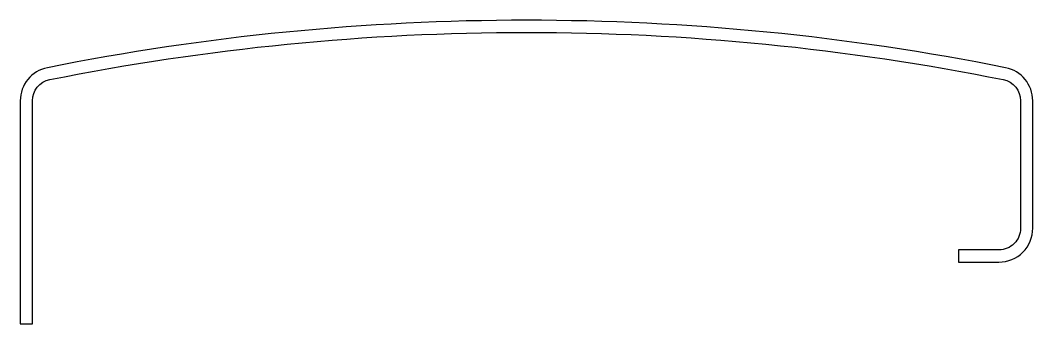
# Model space of a CAD drawing. Extents: x 155 to 305, y 250 to 295.
import ezdxf

# ---------------------------------------------------------------- set-up
doc = ezdxf.new("R2010")
doc.units = 0
doc.layers.get('0').update_dxf_attribs({"linetype": 'CONTINUOUS'})

msp = doc.modelspace()

# ---------------------------------------------------------------- linework, layer by layer
msp.add_lwpolyline([(303.29, 264.5, -0.414214), (300.09, 261.3), (294.09, 261.3), (294.09, 259.5), (300.09, 259.5, 0.414214), (305.09, 264.5), (305.09, 283.41, 0.357462), (301.08, 288.31, 0.099108), (159.11, 288.31, 0.357462), (155.09, 283.41), (155.09, 250.35), (156.89, 250.35), (156.89, 283.41, -0.357462), (159.47, 286.55, -0.099108), (300.72, 286.55, -0.357462), (303.29, 283.41)], format="xyb", close=True)

doc.saveas('drawing.dxf')
